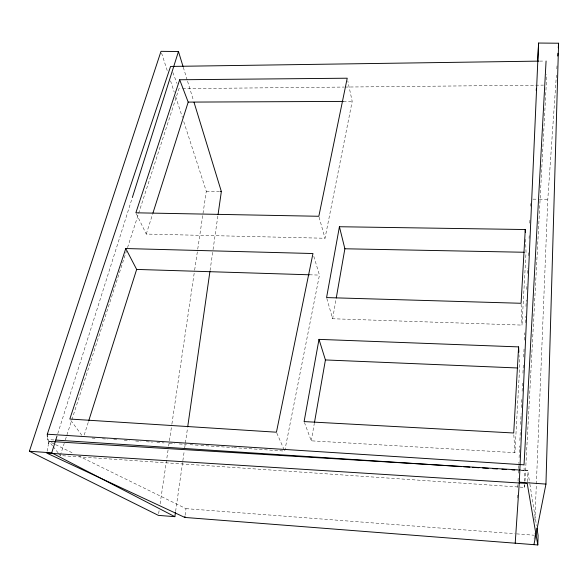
<?xml version="1.0" encoding="UTF-8"?>
<svg xmlns="http://www.w3.org/2000/svg" width="588" height="588" viewBox="0 0 588 588"><rect width="100%" height="100%" fill="white"/><g stroke="black" fill="none" stroke-linecap="round" stroke-linejoin="round"><path stroke-width="0.44" stroke-dasharray="2.94 2.21" d="M524.4 481.263L524.018 465.659M527.289 481.756L527.642 472.215M534.139 539.196L534.36 533.713M534.911 520.02L547.795 199.398L556.388 75.191M517.264 497.992L517.425 494.42M517.749 487.334L517.874 484.674M518.035 481.124L518.197 477.581M518.395 473.149L518.565 469.511M518.601 468.599L518.895 462.234M519.101 457.685L519.638 445.917M519.88 440.53L520.373 429.755M520.615 424.418L521.1 413.783M521.38 407.58L521.835 397.606M522.122 391.226L522.578 381.237M522.945 373.145L523.313 365.045M523.68 357.019L524.048 349.029M524.452 340.121L524.783 332.801M525.238 322.738L525.532 316.381M525.981 306.436L526.267 300.115M526.76 289.399L527.002 284.041M527.487 273.405L527.73 268.121M528.289 255.699L528.458 252.054M529.082 238.412L529.2 235.714M529.773 223.131L529.935 219.537M530.545 206.212L530.663 203.551M58.616 453.473L60.27 455.568L524.687 487.437L524.834 484.688M525.033 481.021L546.223 85.091L546.156 74.397M304.408 422.427L311.265 440.831L514.912 452.679L519.608 368.066L518.984 354.836M326.825 298.469L332.632 318.755L521.99 325.098L526.032 252.296L525.576 238.64M556.829 68.796L557.145 64.232M185.11 515.242L185.992 508.649L79.321 456.288M175.621 511.325L182.736 461.58M182.861 460.676L184.287 450.724M184.669 448.049L187.601 427.535M210.056 270.539L212.929 250.422M213.054 249.547L217.935 215.414M158.664 513.611L159.186 510.061M160.105 503.85L168.109 449.666M168.638 446.108L169.293 441.661M169.425 440.772L171.784 424.793M171.917 423.911L194.518 270.943M194.65 270.061L197.612 249.996M197.737 249.128L206.292 191.262L183.507 120.863M311.265 440.831L314.33 423.323M332.632 318.755L336.108 298.873M47.084 451.275L48.275 444.976M136.269 213.62L146.265 234.068L325.01 238.258L352.19 101.364L347.795 80.879M233.634 447.63L284.71 451.084L319.446 275.096L313.742 256.118M57.778 433.621L132.065 198.413M146.265 234.068L152.704 213.811M84.224 435.01L88.391 421.839M60.27 455.568L64.224 443.337M65.356 439.839L71.574 420.626M71.861 419.751L126.405 251.157M127.537 247.658L178.972 88.67L181.729 88.648M539.652 61.115L544.238 61.049M182.648 88.634L344.237 87.061M345.156 87.053L543.466 85.12M343.37 101.408L352.19 101.364M206.292 191.262L219.471 191.482M532.978 199.148L537.204 199.214M539.321 199.251L547.795 199.398M309.428 274.787L319.446 275.096M521.299 470.091L524.048 470.26M47.481 437.759L47.577 439.537L53.986 439.956M521.159 470.496L523.908 470.679M92.073 438.067L95.528 438.303M102.466 438.773L107.677 439.126M113.785 439.537L118.151 439.831M124.281 440.243L129.544 440.603M135.696 441.015L140.988 441.375M146.287 441.735L152.49 442.154M156.922 442.448L164.052 442.933M169.395 443.293L174.776 443.653M179.252 443.962L186.44 444.447M190.042 444.69L199.979 445.359M200.883 445.417L232.774 447.571M185.992 508.649L514.757 533.742M516.558 533.875L534.514 535.249M51.421 442.588L54.706 444.197M55.522 444.601L73.573 453.466M47.577 439.537L52.545 445.814M53.096 446.505L58.065 452.782M70.905 420.501L81.805 435.274M276.794 433.025L284.71 451.084M172.835 72.42L177.032 83.54M161.568 53.067L167.47 71.317M170.564 80.879L174.224 92.176M175.628 96.528L182.383 117.387M183.287 67.267L187.307 80.394M187.572 81.269L193.474 100.519M319.078 217.156L325.01 238.258M527.995 472.289L529.729 483.13M529.869 484.027L536.513 525.584M513.824 434.782L514.912 452.679M524.57 484.791L524.687 487.437M521.122 304.194L521.99 325.098"/><path stroke-width="0.88" d="M533.919 544.679L545.951 484.093L558.6 43.225L538.601 43.042L537.697 61.299M537.8 544.958L527.23 483.49L46.746 453.076L184.816 517.44L537.8 544.958L538.101 535.521L536.947 528.296M515.206 543.216L519.314 482.175L538.601 43.042M536.249 90.501L536.337 88.678M546.076 61.02L524.033 464.821L47.297 434.201L47.437 436.869M518.601 346.898L513.714 432.996L304.099 421.589L318.997 339.372L518.601 346.898L518.859 352.19M525.275 229.533L521.086 303.283L326.568 297.587L339.416 226.733L525.275 229.533L525.363 232.267M557.718 56.007L557.902 53.273M558.284 47.79L558.6 43.225M184.816 517.44L184.963 516.337M183.015 66.393L178.458 51.516L161.002 51.332L29.4 451.239L158.4 515.382L174.857 516.668L175.496 512.214M187.726 426.653L209.931 271.428M218.067 214.524L221.353 191.512L194.011 102.268M314.477 422.463L325.421 359.944L318.997 339.372M336.262 297.984L344.877 248.775L339.416 226.733M48.451 444.08L48.958 441.382L520.38 470.032M29.4 451.239L51.7 452.856L56.948 436.245M132.337 197.539L178.458 51.516M152.953 213.01L188.197 102.106L179.678 79.762L347.221 78.211L318.828 216.274L135.872 212.805L179.678 79.762M88.648 421.023L136.659 269.422L125.766 248.54L312.963 253.531L276.434 432.202L69.818 419.031L125.766 248.54M47.297 434.201L170.571 66.437L538.733 61.123M188.197 102.106L343.37 101.408M220.412 191.497L221.353 191.512M344.877 248.775L524.231 252.259M136.659 269.422L309.428 274.787M325.421 359.944L517.808 367.985M524.959 470.312L527.708 470.481M55.816 440.081L461.617 466.607M463.454 466.725L469.863 467.144M472.612 467.328L479.022 467.747M482.689 467.982L488.187 468.342M492.766 468.643L497.345 468.945M501.924 469.239L506.503 469.54M512.001 469.9L514.75 470.077M519.314 482.175L545.951 484.093M51.7 452.856L174.857 516.668"/></g></svg>
